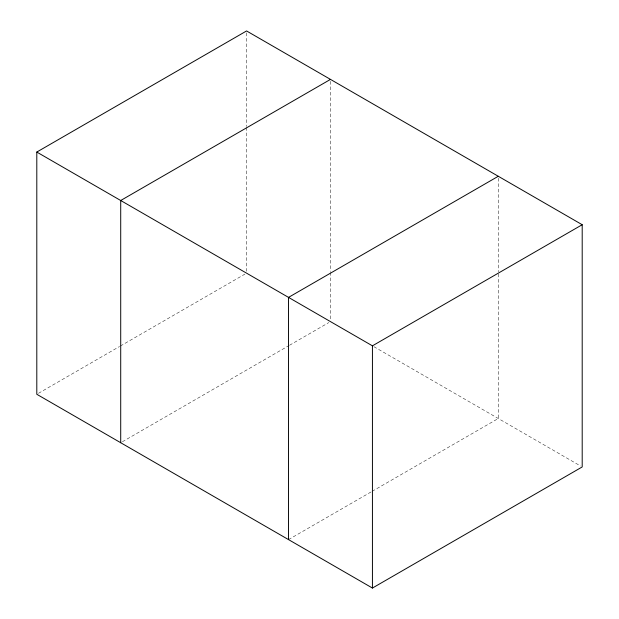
<?xml version="1.0" encoding="UTF-8"?>
<svg xmlns="http://www.w3.org/2000/svg" width="619" height="619" viewBox="0 0 619 619"><rect width="100%" height="100%" fill="white"/><g stroke="black" fill="none" stroke-linecap="round" stroke-linejoin="round"><path stroke-width="0.46" stroke-dasharray="3.1 2.32" d="M38.471 393.313L119.537 346.508M120.372 346.029L244.9 274.132M122.384 441.757L288.694 345.735M289.53 345.255L328.805 322.576M288.524 539.606L371.261 491.842M372.096 491.354L498.287 418.498L498.287 272.778M373.891 346.679L580.537 465.983M498.287 178.21L498.287 271.818M330.476 81.321L330.476 271.432M330.476 272.399L330.476 320.65M246.571 32.877L246.571 126.485M246.571 127.452L246.571 271.238"/><path stroke-width="0.93" d="M36.8 152.057L246.571 30.95L582.2 224.72L582.2 466.943L372.429 588.05L36.8 394.28L36.8 152.057L372.429 345.828L582.2 224.72M330.476 79.394L120.713 200.502L120.713 442.724M498.287 176.276L288.524 297.391L288.524 539.606M372.429 345.828L372.429 588.05"/></g></svg>
